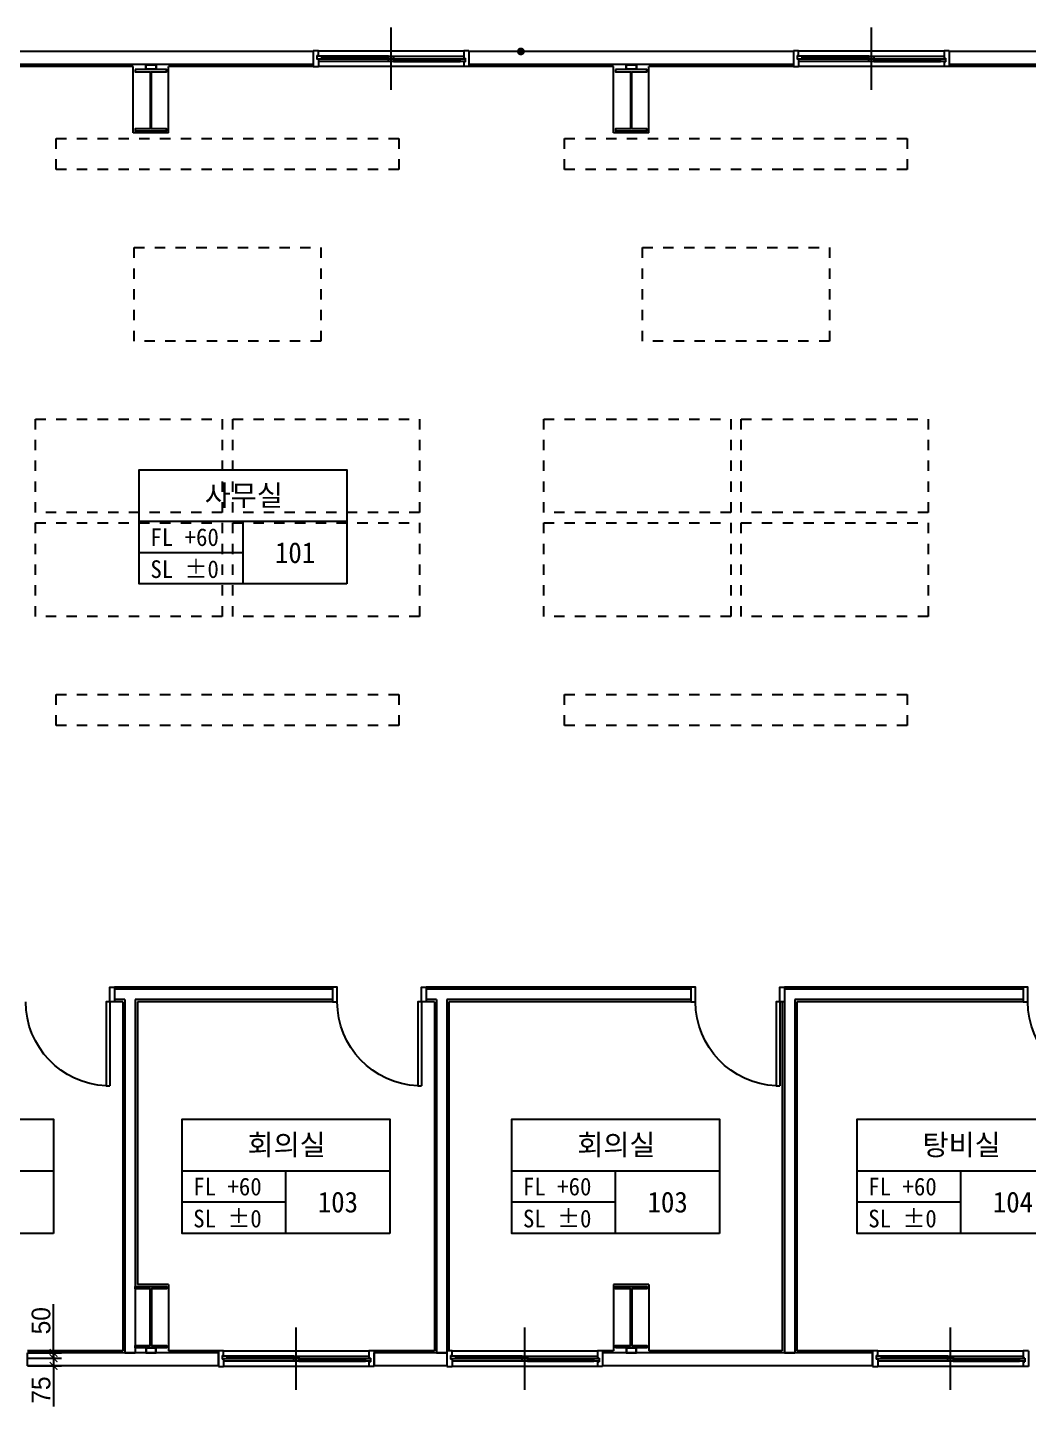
# Model space of a CAD drawing. Extents: x 89936 to 118216, y 739919 to 753634.
# Drawn here: x 101974 to 111611, y 739919 to 753189 of the extents above; entities that cross this region are included whole.
import ezdxf
from ezdxf.enums import TextEntityAlignment as Align

# ---------------------------------------------------------------- set-up
doc = ezdxf.new("R2010")
doc.units = 0
doc.header["$LTSCALE"] = 100
doc.linetypes.add('DASH', pattern=[2, 1, -1])
doc.layers.get('0').update_dxf_attribs({"linetype": 'CONTINUOUS'})
doc.layers.get('DEFPOINTS').update_dxf_attribs({"linetype": 'CONTINUOUS'})
for name, color, linetype in [('DIM', 7, 'CONTINUOUS'), ('LEAD', 1, 'CONTINUOUS'), ('TEX', 6, 'CONTINUOUS'), ('THK100판넬', 4, 'CONTINUOUS'), ('THK125판넬', 2, 'CONTINUOUS'), ('TXT', 2, 'CONTINUOUS'), ('WD', 4, 'CONTINUOUS'), ('WID', 4, 'CONTINUOUS'), ('WIN2', 6, 'CONTINUOUS'), ('가구', 251, 'CONTINUOUS'), ('기둥-1', 2, 'CONTINUOUS'), ('석고보드', 5, 'CONTINUOUS'), ('철골', 3, 'CONTINUOUS')]:
    doc.layers.add(name, color=color, linetype=linetype)
doc.styles.add('가는각진제목체', font='')
doc.styles.add('돋움', font='')
doc.styles.get('가는각진제목체').set_extended_font_data('GulimChe')
doc.styles.get('돋움').set_extended_font_data('Dotum')
doc.dimstyles.new('STANDARD$0', dxfattribs={"dimscale": 0, "dimtxt": 90, "dimasz": 50, "dimexe": 30, "dimexo": 150, "dimgap": 30, "dimtad": 3, "dimdec": 0, "dimdsep": 46, "dimlunit": 6, "dimtxsty": 'STANDARD', "dimcen": 80, "dimadec": 0, "dimazin": 0, "dimtfac": 1, "dimtdec": 0, "dimtmove": 2, "dimatfit": 3, "dimfxl": 1, "dimtolj": 1, "dimtzin": 0, "dimarcsym": 0})

# ---------------------------------------------------------------- blocks, each defined once
blk = doc.blocks.new('_ArchTick')
at = {"color": 0, "linetype": 'ByBlock', "const_width": 0.15}
blk.add_lwpolyline([(-0.5, -0.5), (0.5, 0.5)], dxfattribs=at)
blk = doc.blocks.new('*D10')
at = {"layer": 'DEFPOINTS', "color": 0, "transparency": 16777216}
for p in [(101974, 740384), (101974, 740309), (102224, 740309)]:
    blk.add_point(p, dxfattribs=at)
at = {"layer": 'DIM', "color": 3, "lineweight": -2, "transparency": 16777216}
for p, q in [((101974, 740384), (102299, 740384)), ((102224, 740459), (102224, 740309)), ((101974, 740309), (102299, 740309)), ((102224, 740309), (102224, 739919))]:
    blk.add_line(p, q, dxfattribs=at)
at = {"layer": 'DIM', "color": 3, "lineweight": -2, "transparency": 16777216, "xscale": 75, "yscale": 75, "zscale": 75}
for p, rotation in [((102224, 740384), 90), ((102224, 740309), 270)]:
    blk.add_blockref('_ArchTick', p, dxfattribs=dict(at, rotation=rotation))
at = {"layer": 'DIM', "color": 6, "transparency": 16777216, "insert": (102104, 740077), "char_height": 180, "attachment_point": 5, "rotation": 90, "style": '돋움'}
blk.add_mtext('\\A1;75', dxfattribs=at)
blk = doc.blocks.new('*D11')
at = {"layer": 'DEFPOINTS', "color": 0, "transparency": 16777216}
for p in [(101974, 740434), (101974, 740384), (102224, 740384)]:
    blk.add_point(p, dxfattribs=at)
at = {"layer": 'DIM', "color": 3, "lineweight": -2, "transparency": 16777216}
for p, q in [((102224, 740434), (102224, 740903)), ((101974, 740434), (102299, 740434)), ((101974, 740384), (102299, 740384)), ((102224, 740384), (102224, 740434)), ((102224, 740384), (102224, 740309))]:
    blk.add_line(p, q, dxfattribs=at)
at = {"layer": 'DIM', "color": 3, "lineweight": -2, "transparency": 16777216, "xscale": 75, "yscale": 75, "zscale": 75}
for p, rotation in [((102224, 740434), 270), ((102224, 740384), 90)]:
    blk.add_blockref('_ArchTick', p, dxfattribs=dict(at, rotation=rotation))
at = {"layer": 'DIM', "color": 6, "transparency": 16777216, "insert": (102104, 740744), "char_height": 180, "attachment_point": 5, "rotation": 90, "style": '돋움'}
blk.add_mtext('\\A1;50', dxfattribs=at)

msp = doc.modelspace()

# ---------------------------------------------------------------- linework, layer by layer
at = {"layer": 'LEAD', "const_width": 37.5}
msp.add_lwpolyline([(106704.8, 752959.4, 1), (106742.3, 752959.4, 1)], format="xyb", close=True, dxfattribs=at)
at = {"layer": 'THK100판넬'}
for p, q in [((104911, 743934.4), (102811, 743934.4)), ((102811, 743934.4), (102811, 743834.4)), ((104911, 743934.4), (104911, 743834.4)), ((108361, 743934.4), (105811, 743934.4)), ((105811, 743934.4), (105811, 743834.4)), ((108361, 743934.4), (108361, 743834.4)), ((111561, 743934.4), (109261, 743934.4)), ((109261, 743934.4), (109261, 740434.4)), ((111561, 743934.4), (111561, 743834.4)), ((102911, 743834.4), (102811, 743834.4)), ((102911, 743834.4), (102911, 740434.4)), ((104911, 743834.4), (103011, 743834.4)), ((103011, 743834.4), (103011, 740434.4)), ((105911, 743834.4), (105811, 743834.4)), ((105911, 743834.4), (105911, 740434.4)), ((108361, 743834.4), (106011, 743834.4)), ((106011, 743834.4), (106011, 740434.4)), ((111561, 743834.4), (109361, 743834.4)), ((109361, 743834.4), (109361, 740434.4)), ((102911, 740434.4), (103011, 740434.4)), ((105911, 740434.4), (106011, 740434.4)), ((109261, 740434.4), (109361, 740434.4))]:
    msp.add_line(p, q, dxfattribs=at)
at = {"layer": 'THK125판넬'}
for p, q in [((104723.5, 752959.4), (101598.5, 752959.4)), ((104723.5, 752959.4), (104723.5, 752834.4)), ((109348.5, 752959.4), (106223.5, 752959.4)), ((106223.5, 752959.4), (106223.5, 752834.4)), ((109348.5, 752959.4), (109348.5, 752834.4)), ((113798.5, 752959.4), (110848.5, 752959.4)), ((110848.5, 752959.4), (110848.5, 752834.4)), ((104723.5, 752834.4), (101598.5, 752834.4)), ((109348.5, 752834.4), (106223.5, 752834.4)), ((113798.5, 752834.4), (110848.5, 752834.4)), ((103811, 740434.4), (101973.5, 740434.4)), ((101973.5, 740309.4), (101973.5, 740434.4)), ((103811, 740309.4), (103811, 740434.4)), ((106011, 740434.4), (105311, 740434.4)), ((105311, 740309.4), (105311, 740434.4)), ((106011, 740434.4), (106011, 740309.4)), ((110111, 740434.4), (107511, 740434.4)), ((107511, 740434.4), (107511, 740309.4)), ((110111, 740309.4), (110111, 740434.4)), ((103811, 740309.4), (101973.5, 740309.4)), ((106011, 740309.4), (105311, 740309.4)), ((110111, 740309.4), (107511, 740309.4))]:
    msp.add_line(p, q, dxfattribs=at)
at = {"layer": 'TXT', "color": 7}
for p, q in [((105048.6, 748434.4), (103048.5, 748434.4)), ((104048.5, 747834.4), (104048.5, 748434.4)), ((104048.5, 748134.4), (103048.5, 748134.4)), ((102223.6, 742184.4), (100223.5, 742184.4)), ((105461.1, 742184.4), (103461, 742184.4)), ((104461, 741584.4), (104461, 742184.4)), ((108636.1, 742184.4), (106636, 742184.4)), ((107636, 741584.4), (107636, 742184.4)), ((111961.1, 742184.4), (109961, 742184.4)), ((110961, 741584.4), (110961, 742184.4)), ((104461, 741884.4), (103461, 741884.4)), ((107636, 741884.4), (106636, 741884.4)), ((110961, 741884.4), (109961, 741884.4))]:
    msp.add_line(p, q, dxfattribs=at)
for points in [[(105048.6, 747834.4), (103048.5, 747834.4), (103048.5, 748934.4), (105048.6, 748934.4)], [(102223.6, 741584.4), (100223.5, 741584.4), (100223.5, 742684.4), (102223.6, 742684.4)], [(105461.1, 741584.4), (103461, 741584.4), (103461, 742684.4), (105461.1, 742684.4)], [(108636.1, 741584.4), (106636, 741584.4), (106636, 742684.4), (108636.1, 742684.4)], [(111961.1, 741584.4), (109961, 741584.4), (109961, 742684.4), (111961.1, 742684.4)]]:
    msp.add_lwpolyline(points, close=True, dxfattribs=at)
at = {"layer": 'WD', "color": 1}
for p, q in [((105473.5, 752589.4), (105473.5, 753189.4)), ((110098.5, 752589.4), (110098.5, 753189.4)), ((104561, 740079.4), (104561, 740679.4)), ((106761, 740079.4), (106761, 740679.4)), ((110861, 740079.4), (110861, 740679.4))]:
    msp.add_line(p, q, dxfattribs=at)
at = {"layer": 'WD', "color": 9}
for p, q in [((104773.5, 752964.4), (106173.5, 752964.4)), ((109398.5, 752964.4), (110798.5, 752964.4)), ((105448.5, 752864.4), (104773.5, 752864.4)), ((106173.5, 752814.4), (104773.5, 752814.4)), ((105448.5, 752914.4), (104808.5, 752914.4)), ((104808.5, 752889.4), (105448.5, 752889.4)), ((105498.5, 752914.4), (106173.5, 752914.4)), ((105498.5, 752889.4), (106138.5, 752889.4)), ((105498.5, 752864.4), (106138.5, 752864.4)), ((110073.5, 752864.4), (109398.5, 752864.4)), ((110798.5, 752814.4), (109398.5, 752814.4)), ((110073.5, 752914.4), (109433.5, 752914.4)), ((109433.5, 752889.4), (110073.5, 752889.4)), ((110123.5, 752914.4), (110798.5, 752914.4)), ((110123.5, 752889.4), (110763.5, 752889.4)), ((110123.5, 752864.4), (110763.5, 752864.4)), ((103861, 740454.4), (105261, 740454.4)), ((104536, 740354.4), (103861, 740354.4)), ((104536, 740404.4), (103896, 740404.4)), ((103896, 740379.4), (104536, 740379.4)), ((104586, 740404.4), (105261, 740404.4)), ((104586, 740379.4), (105226, 740379.4)), ((104586, 740354.4), (105226, 740354.4)), ((106061, 740454.4), (107461, 740454.4)), ((106736, 740354.4), (106061, 740354.4)), ((106736, 740404.4), (106096, 740404.4)), ((106096, 740379.4), (106736, 740379.4)), ((106786, 740404.4), (107461, 740404.4)), ((106786, 740379.4), (107426, 740379.4)), ((106786, 740354.4), (107426, 740354.4)), ((110161, 740454.4), (111561, 740454.4)), ((110836, 740354.4), (110161, 740354.4)), ((110836, 740404.4), (110196, 740404.4)), ((110196, 740379.4), (110836, 740379.4)), ((110886, 740404.4), (111561, 740404.4)), ((110886, 740379.4), (111526, 740379.4)), ((110886, 740354.4), (111526, 740354.4)), ((105261, 740304.4), (103861, 740304.4)), ((107461, 740304.4), (106061, 740304.4)), ((111561, 740304.4), (110161, 740304.4))]:
    msp.add_line(p, q, dxfattribs=at)
at = {"layer": 'WD'}
for p, q in [((104808.6, 752904.4), (105448.5, 752904.4)), ((104808.6, 752899.4), (105448.5, 752899.4)), ((105498.5, 752879.4), (106138.4, 752879.4)), ((105498.5, 752874.4), (106138.4, 752874.4)), ((109433.6, 752904.4), (110073.5, 752904.4)), ((109433.6, 752899.4), (110073.5, 752899.4)), ((110123.5, 752879.4), (110763.4, 752879.4)), ((110123.5, 752874.4), (110763.4, 752874.4)), ((103896.1, 740394.4), (104536, 740394.4)), ((103896.1, 740389.4), (104536, 740389.4)), ((104586, 740369.4), (105225.9, 740369.4)), ((104586, 740364.4), (105225.9, 740364.4)), ((106096.1, 740394.4), (106736, 740394.4)), ((106096.1, 740389.4), (106736, 740389.4)), ((106786, 740369.4), (107425.9, 740369.4)), ((106786, 740364.4), (107425.9, 740364.4)), ((110196.1, 740394.4), (110836, 740394.4)), ((110196.1, 740389.4), (110836, 740389.4)), ((110886, 740369.4), (111525.9, 740369.4)), ((110886, 740364.4), (111525.9, 740364.4))]:
    msp.add_line(p, q, dxfattribs=at)
at = {"layer": 'WID'}
for points in [[(102811, 743814.4), (102766, 743814.4), (102766, 743954.4), (102811, 743954.4)], [(104911, 743814.4), (104956, 743814.4), (104956, 743954.4), (104911, 743954.4)], [(105811, 743814.4), (105766, 743814.4), (105766, 743954.4), (105811, 743954.4)], [(108361, 743814.4), (108406, 743814.4), (108406, 743954.4), (108361, 743954.4)], [(109261, 743814.4), (109216, 743814.4), (109216, 743954.4), (109261, 743954.4)], [(111561, 743814.4), (111606, 743814.4), (111606, 743954.4), (111561, 743954.4)]]:
    msp.add_lwpolyline(points, close=True, dxfattribs=at)
for points in [[(102731, 743004.4, -0.4014139), (101956, 743814.4)], [(105731, 743004.4, -0.4014139), (104956, 743814.4)], [(109181, 743004.4, -0.4014139), (108406, 743814.4)], [(112381, 743004.4, -0.4014139), (111606, 743814.4)]]:
    msp.add_lwpolyline(points, format="xyb", dxfattribs=at)
for points in [[(102766, 743814.4), (102731, 743814.4), (102731, 743004.4), (102766, 743004.4)], [(102766, 743814.4), (102766, 743004.4)], [(105766, 743814.4), (105731, 743814.4), (105731, 743004.4), (105766, 743004.4)], [(105766, 743814.4), (105766, 743004.4)], [(109216, 743814.4), (109181, 743814.4), (109181, 743004.4), (109216, 743004.4)], [(109216, 743814.4), (109216, 743004.4)]]:
    msp.add_lwpolyline(points, dxfattribs=at)
at = {"layer": 'WIN2'}
for p, q in [((104773.5, 752964.4), (104723.5, 752964.4)), ((104723.5, 752964.4), (104723.5, 752814.4)), ((104773.5, 752919.4), (104773.5, 752964.4)), ((106223.5, 752964.4), (106173.5, 752964.4)), ((106173.5, 752964.4), (106173.5, 752894.4)), ((106223.5, 752964.4), (106223.5, 752814.4)), ((109398.5, 752964.4), (109348.5, 752964.4)), ((109348.5, 752964.4), (109348.5, 752814.4)), ((109398.5, 752919.4), (109398.5, 752964.4)), ((110848.5, 752964.4), (110798.5, 752964.4)), ((110798.5, 752964.4), (110798.5, 752894.4)), ((110848.5, 752964.4), (110848.5, 752814.4)), ((104723.5, 752814.4), (104773.5, 752814.4)), ((104758.5, 752919.4), (104773.5, 752919.4)), ((104758.5, 752919.4), (104758.5, 752884.4)), ((104773.5, 752884.4), (104758.5, 752884.4)), ((104773.5, 752884.4), (104773.5, 752814.4)), ((106188.5, 752894.4), (106173.5, 752894.4)), ((106173.5, 752859.4), (106173.5, 752814.4)), ((106173.5, 752859.4), (106188.5, 752859.4)), ((106223.5, 752814.4), (106173.5, 752814.4)), ((106188.5, 752894.4), (106188.5, 752859.4)), ((109348.5, 752814.4), (109398.5, 752814.4)), ((109383.5, 752919.4), (109398.5, 752919.4)), ((109383.5, 752919.4), (109383.5, 752884.4)), ((109398.5, 752884.4), (109383.5, 752884.4)), ((109398.5, 752884.4), (109398.5, 752814.4)), ((110813.5, 752894.4), (110798.5, 752894.4)), ((110798.5, 752859.4), (110798.5, 752814.4)), ((110798.5, 752859.4), (110813.5, 752859.4)), ((110848.5, 752814.4), (110798.5, 752814.4)), ((110813.5, 752894.4), (110813.5, 752859.4)), ((103861, 740454.4), (103811, 740454.4)), ((103811, 740454.4), (103811, 740304.4)), ((103846, 740409.4), (103861, 740409.4)), ((103846, 740409.4), (103846, 740374.4)), ((103861, 740374.4), (103846, 740374.4)), ((103861, 740409.4), (103861, 740454.4)), ((103861, 740374.4), (103861, 740304.4)), ((105311, 740454.4), (105261, 740454.4)), ((105261, 740454.4), (105261, 740384.4)), ((105276, 740384.4), (105261, 740384.4)), ((105261, 740349.4), (105261, 740304.4)), ((105261, 740349.4), (105276, 740349.4)), ((105276, 740384.4), (105276, 740349.4)), ((105311, 740454.4), (105311, 740304.4)), ((106061, 740454.4), (106011, 740454.4)), ((106011, 740454.4), (106011, 740304.4)), ((106046, 740409.4), (106061, 740409.4)), ((106046, 740409.4), (106046, 740374.4)), ((106061, 740374.4), (106046, 740374.4)), ((106061, 740409.4), (106061, 740454.4)), ((106061, 740374.4), (106061, 740304.4)), ((107511, 740454.4), (107461, 740454.4)), ((107461, 740454.4), (107461, 740384.4)), ((107476, 740384.4), (107461, 740384.4)), ((107461, 740349.4), (107461, 740304.4)), ((107461, 740349.4), (107476, 740349.4)), ((107476, 740384.4), (107476, 740349.4)), ((107511, 740454.4), (107511, 740304.4)), ((110161, 740454.4), (110111, 740454.4)), ((110111, 740454.4), (110111, 740304.4)), ((110146, 740409.4), (110161, 740409.4)), ((110146, 740409.4), (110146, 740374.4)), ((110161, 740374.4), (110146, 740374.4)), ((110161, 740409.4), (110161, 740454.4)), ((110161, 740374.4), (110161, 740304.4)), ((111611, 740454.4), (111561, 740454.4)), ((111561, 740454.4), (111561, 740384.4)), ((111576, 740384.4), (111561, 740384.4)), ((111561, 740349.4), (111561, 740304.4)), ((111561, 740349.4), (111576, 740349.4)), ((111576, 740384.4), (111576, 740349.4)), ((111611, 740454.4), (111611, 740304.4)), ((103811, 740304.4), (103861, 740304.4)), ((105311, 740304.4), (105261, 740304.4)), ((106011, 740304.4), (106061, 740304.4)), ((107511, 740304.4), (107461, 740304.4)), ((110111, 740304.4), (110161, 740304.4)), ((111611, 740304.4), (111561, 740304.4))]:
    msp.add_line(p, q, dxfattribs=at)
for points in [[(104758.5, 752914.4), (104758.5, 752889.4), (104808.5, 752889.4), (104808.5, 752914.4)], [(105498.5, 752914.4), (105498.5, 752889.4), (105448.5, 752889.4), (105448.5, 752914.4)], [(105498.5, 752889.4), (105498.5, 752864.4), (105448.5, 752864.4), (105448.5, 752889.4)], [(106188.5, 752889.4), (106188.5, 752864.4), (106138.5, 752864.4), (106138.5, 752889.4)], [(109383.5, 752914.4), (109383.5, 752889.4), (109433.5, 752889.4), (109433.5, 752914.4)], [(110123.5, 752914.4), (110123.5, 752889.4), (110073.5, 752889.4), (110073.5, 752914.4)], [(110123.5, 752889.4), (110123.5, 752864.4), (110073.5, 752864.4), (110073.5, 752889.4)], [(110813.5, 752889.4), (110813.5, 752864.4), (110763.5, 752864.4), (110763.5, 752889.4)], [(103846, 740404.4), (103846, 740379.4), (103896, 740379.4), (103896, 740404.4)], [(104586, 740404.4), (104586, 740379.4), (104536, 740379.4), (104536, 740404.4)], [(104586, 740379.4), (104586, 740354.4), (104536, 740354.4), (104536, 740379.4)], [(105276, 740379.4), (105276, 740354.4), (105226, 740354.4), (105226, 740379.4)], [(106046, 740404.4), (106046, 740379.4), (106096, 740379.4), (106096, 740404.4)], [(106786, 740404.4), (106786, 740379.4), (106736, 740379.4), (106736, 740404.4)], [(106786, 740379.4), (106786, 740354.4), (106736, 740354.4), (106736, 740379.4)], [(107476, 740379.4), (107476, 740354.4), (107426, 740354.4), (107426, 740379.4)], [(110146, 740404.4), (110146, 740379.4), (110196, 740379.4), (110196, 740404.4)], [(110886, 740404.4), (110886, 740379.4), (110836, 740379.4), (110836, 740404.4)], [(110886, 740379.4), (110886, 740354.4), (110836, 740354.4), (110836, 740379.4)], [(111576, 740379.4), (111576, 740354.4), (111526, 740354.4), (111526, 740379.4)]]:
    msp.add_lwpolyline(points, close=True, dxfattribs=at)
at = {"layer": '가구', "linetype": 'DASH'}
for points in [[(102248.5, 752122.3), (105548.5, 752122.3), (105548.5, 751822.3), (102248.5, 751822.3)], [(107144.8, 752122.3), (110444.8, 752122.3), (110444.8, 751822.3), (107144.8, 751822.3)], [(102998.5, 751072.3), (104798.5, 751072.3), (104798.5, 750172.3), (102998.5, 750172.3)], [(107894.8, 751072.3), (109694.8, 751072.3), (109694.8, 750172.3), (107894.8, 750172.3)], [(102048.5, 749422.3), (103848.5, 749422.3), (103848.5, 748522.3), (102048.5, 748522.3)], [(103948.5, 749422.3), (105748.5, 749422.3), (105748.5, 748522.3), (103948.5, 748522.3)], [(106944.8, 749422.3), (108744.8, 749422.3), (108744.8, 748522.3), (106944.8, 748522.3)], [(108844.8, 749422.3), (110644.8, 749422.3), (110644.8, 748522.3), (108844.8, 748522.3)], [(102048.5, 748422.3), (103848.5, 748422.3), (103848.5, 747522.3), (102048.5, 747522.3)], [(103948.5, 748422.3), (105748.5, 748422.3), (105748.5, 747522.3), (103948.5, 747522.3)], [(106944.8, 748422.3), (108744.8, 748422.3), (108744.8, 747522.3), (106944.8, 747522.3)], [(108844.8, 748422.3), (110644.8, 748422.3), (110644.8, 747522.3), (108844.8, 747522.3)], [(102248.5, 746772.3), (105548.5, 746772.3), (105548.5, 746472.3), (102248.5, 746472.3)], [(107144.8, 746772.3), (110444.8, 746772.3), (110444.8, 746472.3), (107144.8, 746472.3)]]:
    msp.add_lwpolyline(points, close=True, dxfattribs=at)
at = {"layer": '기둥-1', "linetype": 'ByBlock'}
for points in [[(103011, 752784.4), (103011, 752764.4), (103155, 752764.4), (103155, 752216.4), (103011, 752216.4), (103011, 752196.4), (103311, 752196.4), (103311, 752216.4), (103167, 752216.4), (103167, 752764.4), (103311, 752764.4), (103311, 752784.4), (103011, 752784.4)], [(107636, 752784.4), (107636, 752764.4), (107780, 752764.4), (107780, 752216.4), (107636, 752216.4), (107636, 752196.4), (107936, 752196.4), (107936, 752216.4), (107792, 752216.4), (107792, 752764.4), (107936, 752764.4), (107936, 752784.4), (107636, 752784.4)], [(103011, 740484.4), (103011, 740504.4), (103155, 740504.4), (103155, 741052.4), (103011, 741052.4), (103011, 741072.4), (103311, 741072.4), (103311, 741052.4), (103167, 741052.4), (103167, 740504.4), (103311, 740504.4), (103311, 740484.4), (103011, 740484.4)], [(107636, 740484.4), (107636, 740504.4), (107780, 740504.4), (107780, 741052.4), (107636, 741052.4), (107636, 741072.4), (107936, 741072.4), (107936, 741052.4), (107792, 741052.4), (107792, 740504.4), (107936, 740504.4), (107936, 740484.4), (107636, 740484.4)]]:
    msp.add_lwpolyline(points, close=True, dxfattribs=at)
at = {"layer": '석고보드', "linetype": 'ByBlock'}
for p, q in [((102991, 752814.4), (101598.5, 752814.4)), ((102991, 752176.4), (102991, 752814.4)), ((104723.5, 752814.4), (103331, 752814.4)), ((103331, 752176.4), (103331, 752814.4)), ((107616, 752814.4), (106223.5, 752814.4)), ((107616, 752176.4), (107616, 752814.4)), ((109348.5, 752814.4), (107956, 752814.4)), ((107956, 752176.4), (107956, 752814.4)), ((112241, 752814.4), (110848.5, 752814.4)), ((103331, 752176.4), (102991, 752176.4)), ((107956, 752176.4), (107616, 752176.4)), ((104911, 743954.4), (102811, 743954.4)), ((108361, 743954.4), (105811, 743954.4)), ((111561, 743954.4), (109261, 743954.4)), ((102891, 743814.4), (102811, 743814.4)), ((102891, 743814.4), (102891, 740454.4)), ((104911, 743814.4), (103031, 743814.4)), ((103031, 743814.4), (103031, 741092.4)), ((105891, 743814.4), (105811, 743814.4)), ((105891, 743814.4), (105891, 740454.4)), ((108361, 743814.4), (106031, 743814.4)), ((106031, 743814.4), (106031, 740454.4)), ((109241, 743814.4), (109241, 740454.4)), ((111561, 743814.4), (109381, 743814.4)), ((109381, 743814.4), (109381, 740454.4)), ((103331, 741092.4), (103031, 741092.4)), ((103331, 741092.4), (103331, 740454.4)), ((107956, 741092.4), (107616, 741092.4)), ((107616, 741092.4), (107616, 740454.4)), ((107956, 741092.4), (107956, 740454.4)), ((102891, 740454.4), (101973.5, 740454.4)), ((103811, 740454.4), (103331, 740454.4)), ((105891, 740454.4), (105311, 740454.4)), ((107616, 740454.4), (107511, 740454.4)), ((109241, 740454.4), (107956, 740454.4)), ((110111, 740454.4), (109381, 740454.4))]:
    msp.add_line(p, q, dxfattribs=at)
at = {"layer": '철골', "color": 6}
for points in [[(103111, 752784.4), (103111, 752834.4), (103211, 752834.4), (103211, 752784.4)], [(103114.2, 752787.6), (103114.2, 752831.2), (103207.8, 752831.2), (103207.8, 752787.6)], [(107736, 752784.4), (107736, 752834.4), (107836, 752834.4), (107836, 752784.4)], [(107739.2, 752787.6), (107739.2, 752831.2), (107832.8, 752831.2), (107832.8, 752787.6)], [(103111, 740484.4), (103111, 740434.4), (103211, 740434.4), (103211, 740484.4)], [(103114.2, 740481.2), (103114.2, 740437.6), (103207.8, 740437.6), (103207.8, 740481.2)], [(107736, 740484.4), (107736, 740434.4), (107836, 740434.4), (107836, 740484.4)], [(107739.2, 740481.2), (107739.2, 740437.6), (107832.8, 740437.6), (107832.8, 740481.2)]]:
    msp.add_lwpolyline(points, close=True, dxfattribs=at)

# ---------------------------------------------------------------- texts
at = {"layer": 'TEX', "style": '가는각진제목체'}
for s, p in [('사무실', (104055.5, 748686.8)), ('회의실', (104468, 742436.8)), ('회의실', (107643, 742436.8)), ('탕비실', (110968, 742436.8))]:
    msp.add_text(s, height=200, dxfattribs=at).set_placement(p, align=Align.MIDDLE_CENTER)
at = {"layer": 'TEX', "color": 1, "style": '가는각진제목체'}
for s, p in [('FL +60', (103485.8, 748283.9)), ('SL %%P0', (103485.8, 747983.9)), ('FL +60', (103898.4, 742033.9)), ('FL +60', (107073.4, 742033.9)), ('FL +60', (110398.4, 742033.9)), ('SL %%P0', (103898.4, 741733.9)), ('SL %%P0', (107073.4, 741733.9)), ('SL %%P0', (110398.4, 741733.9))]:
    msp.add_text(s, height=170, dxfattribs=at).set_placement(p, align=Align.MIDDLE)
at = {"layer": 'TEX', "style": '가는각진제목체'}
for s, p in [('101', (104549.4, 748134.7)), ('103', (104961.9, 741884.7)), ('103', (108136.9, 741884.7)), ('104', (111461.9, 741884.7))]:
    msp.add_text(s, height=200, dxfattribs=at).set_placement(p, align=Align.MIDDLE)

# ---------------------------------------------------------------- dimensions: what is measured, and where the dimension line sits
at = {"layer": 'DIM'}
for base, p1, p2, picture, middle in [((102223.7, 740384.4), (101973.5, 740434.4), (101973.5, 740384.4), '*D11', (102223.7, 740743.6)), ((102223.7, 740309.4), (101973.5, 740384.4), (101973.5, 740309.4), '*D10', (102223.7, 740076.9))]:
    dim = msp.add_linear_dim(base=base, p1=p1, p2=p2, angle=90, dimstyle='STANDARD$0', override={"dimscale": 150, "dimtxt": 1.2, "dimasz": 0.5, "dimexe": 0.5, "dimexo": 0, "dimgap": 0.2, "dimtad": 1, "dimtxsty": '돋움', "dimblk": 'ArchTick', "dimcen": 2.5, "dimdle": 0.5, "dimclrd": 3, "dimclre": 3, "dimclrt": 6, "dimtix": 1, "dimtmove": 0}, dxfattribs=at)
    dim.commit()
    dim.dimension.update_dxf_attribs({"geometry": picture, "text_midpoint": middle, "dimtype": 128})

doc.saveas('drawing.dxf')
